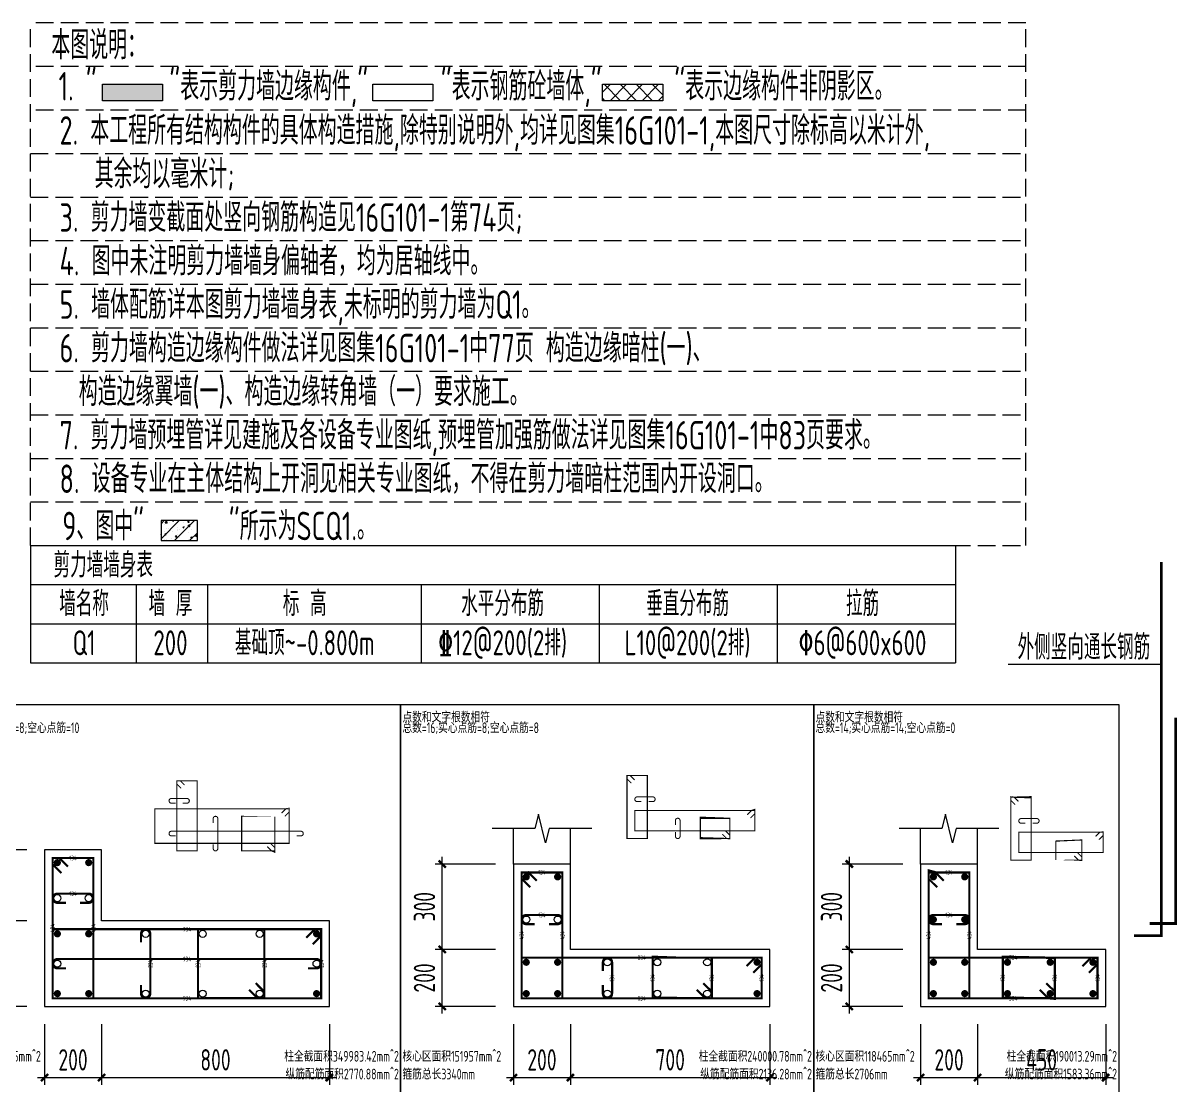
# Model space of a CAD drawing. Extents: x -1712635 to -854203, y -534641 to -21985.
# Drawn here: x -1324721 to -1308601, y -105658 to -90741 of the extents above; entities that cross this region are included whole.
import ezdxf
from ezdxf.enums import TextEntityAlignment as Align

# ---------------------------------------------------------------- set-up
doc = ezdxf.new("R2010")
doc.units = 0
doc.header["$LTSCALE"] = 1000
doc.linetypes.add('CONTINOUS', pattern=[0])
doc.linetypes.add('DASH', pattern=[0.35, 0.25, -0.1])
doc.layers.get('0').update_dxf_attribs({"linetype": 'CONTINUOUS'})
doc.layers.get('Defpoints').update_dxf_attribs({"linetype": 'CONTINUOUS'})
for name, color, linetype in [('COLU_DE_DIM', 3, 'CONTINUOUS'), ('COLU_DE_TH', 7, 'CONTINUOUS'), ('HATCH', 8, 'CONTINUOUS'), ('LINK', 6, 'CONTINUOUS'), ('LINK-INDEX', 6, 'CONTINUOUS'), ('REIN', 6, 'CONTINUOUS'), ('S-B板配筋号', 7, 'CONTINUOUS'), ('S-文字', 7, 'CONTINUOUS'), ('S-表格线', 54, 'CONTINUOUS'), ('S-降板填充', 75, 'CONTINUOUS'), ('TAB', 7, 'CONTINUOUS'), ('THIN', 7, 'CONTINUOUS'), ('标注', 142, 'CONTINUOUS')]:
    doc.layers.add(name, color=color, linetype=linetype)
doc.layers.add('箍筋长度', color=3, linetype='CONTINUOUS', plot=False)
doc.layers.add('配箍校核', color=34, linetype='CONTINUOUS', plot=False)
doc.layers.add('说明文字', color=7, linetype='CONTINUOUS', lineweight=18)
doc.styles.add('BW_Rein', font='Tssdeng.shx', dxfattribs={"width": 0.7, "bigfont": 'hztxt.shx'})
doc.styles.add('TSSD_DIMENSION', font='Tssdeng.shx', dxfattribs={"width": 0.7, "bigfont": 'tssdchn.shx'})
doc.styles.add('TSSD_REIN', font='tssdeng.shx', dxfattribs={"width": 0.7, "height": 300, "bigfont": 'tssdchn.shx'})
doc.dimstyles.new('TSSD_25_100', dxfattribs={"dimtxt": 300, "dimasz": 100, "dimexe": 100, "dimexo": 250, "dimgap": 100, "dimtad": 1, "dimdec": 0, "dimlfac": 0.25, "dimzin": 0, "dimdsep": 46, "dimtxsty": 'TSSD_DIMENSION', "dimblk": 'ARCHTICK', "dimcen": 0, "dimdle": 100, "dimclrt": 7, "dimadec": 0, "dimazin": 0, "dimtfac": 1, "dimtdec": 0, "dimtix": 1, "dimtmove": 2, "dimatfit": 3, "dimldrblk": 'ARCHTICK', "dimfxl": 0, "dimtolj": 1, "dimtzin": 0, "dimarcsym": 0})

# ---------------------------------------------------------------- blocks, each defined once
blk = doc.blocks.new('20210729.23145802')
at = {"layer": 'REIN', "linetype": 'ByBlock', "const_width": 40}
for points in [[(-27411.86269258463, -171482.0574846663), (-27411.86269258463, -171570.947727092), (-27411.86269258463, -176729.5362827577), (-27793.1301586976, -176729.5362827577)], [(-27210.70340273099, -173668.6994973593), (-27210.70340273099, -173757.5897397869), (-27210.70340273099, -176559.0104792495), (-27575.30660223158, -176559.0104792495)]]:
    blk.add_lwpolyline(points, dxfattribs=at)
at = {"layer": '标注', "linetype": 'CONTINOUS'}
blk.add_line((-27411.86269258463, -172919.607284213), (-29563.209309122, -172919.607284213), dxfattribs=at)
at = {"layer": '说明文字', "color": 0, "style": 'TSSD_DIMENSION', "width": 0.7}
blk.add_text('外侧竖向通长钢筋', height=350, dxfattribs=at).set_placement((-29429.08788315248, -172851.4496049235))
blk = doc.blocks.new('*U14')
at = {"layer": 'HATCH'}
for points in [[(5140096.809751545, 756132.0539384806), (5140096.809751545, 756362.7807228887), (5140941.609224473, 756132.0539384806)], [(5140096.809751545, 756362.7807228887), (5140941.609224473, 756132.0539384806), (5140941.609224473, 756362.7807228887)]]:
    blk.add_solid(points, dxfattribs=at)
blk = doc.blocks.new('_ArchTick')
at = {"color": 0, "const_width": 0.35}
blk.add_lwpolyline([(-0.5, -0.5), (0.5, 0.5)], dxfattribs=at)
blk = doc.blocks.new('*D244')
at = {"layer": 'COLU_DE_DIM', "color": 0, "lineweight": -2}
for p, q in [((-1324417.752122421, -104804.0966134836), (-1324417.752122421, -105654.0966134836)), ((-1323617.752124896, -104804.0966134836), (-1323617.752124896, -105654.0966134836)), ((-1324517.752122421, -105554.0966134836), (-1323517.752124896, -105554.0966134836))]:
    blk.add_line(p, q, dxfattribs=at)
at = {"layer": 'Defpoints', "color": 0}
for p in [(-1324417.752122421, -104554.0966134836), (-1323617.752124896, -104554.0966134836), (-1323617.752124896, -105554.0966134836)]:
    blk.add_point(p, dxfattribs=at)
at = {"layer": 'COLU_DE_DIM', "color": 0, "lineweight": -2, "xscale": 100, "yscale": 100, "zscale": 100, "rotation": 180}
blk.add_blockref('_ArchTick', (-1324417.752122421, -105554.0966134836), dxfattribs=at)
at = {"layer": 'COLU_DE_DIM', "color": 0, "lineweight": -2, "xscale": 100, "yscale": 100, "zscale": 100}
blk.add_blockref('_ArchTick', (-1323617.752124896, -105554.0966134836), dxfattribs=at)
at = {"layer": 'COLU_DE_DIM', "color": 7, "insert": (-1324017.752123659, -105304.0966134836), "char_height": 300, "attachment_point": 5, "style": 'TSSD_DIMENSION'}
blk.add_mtext('\\A1;200', dxfattribs=at)
blk = doc.blocks.new('*D245')
at = {"layer": 'COLU_DE_DIM', "color": 0, "lineweight": -2}
for p, q in [((-1323617.752124896, -104804.0966134836), (-1323617.752124896, -105654.0966134836)), ((-1320417.752123659, -104804.0966134836), (-1320417.752123659, -105654.0966134836)), ((-1323717.752124896, -105554.0966134836), (-1320317.752123659, -105554.0966134836))]:
    blk.add_line(p, q, dxfattribs=at)
at = {"layer": 'Defpoints', "color": 0}
for p in [(-1323617.752124896, -104554.0966134836), (-1320417.752123659, -104554.0966134836), (-1320417.752123659, -105554.0966134836)]:
    blk.add_point(p, dxfattribs=at)
at = {"layer": 'COLU_DE_DIM', "color": 0, "lineweight": -2, "xscale": 100, "yscale": 100, "zscale": 100, "rotation": 180}
blk.add_blockref('_ArchTick', (-1323617.752124896, -105554.0966134836), dxfattribs=at)
at = {"layer": 'COLU_DE_DIM', "color": 0, "lineweight": -2, "xscale": 100, "yscale": 100, "zscale": 100}
blk.add_blockref('_ArchTick', (-1320417.752123659, -105554.0966134836), dxfattribs=at)
at = {"layer": 'COLU_DE_DIM', "color": 7, "insert": (-1322017.752124278, -105304.0966134836), "char_height": 300, "attachment_point": 5, "style": 'TSSD_DIMENSION'}
blk.add_mtext('\\A1;800', dxfattribs=at)
blk = doc.blocks.new('*D246')
at = {"layer": 'COLU_DE_DIM', "color": 0, "lineweight": -2}
for p, q in [((-1325417.752126958, -104654.0966134836), (-1325417.752126958, -103254.0966134836)), ((-1324667.752126958, -103354.0966134836), (-1325517.752126958, -103354.0966134836)), ((-1324667.752126958, -104554.0966134836), (-1325517.752126958, -104554.0966134836))]:
    blk.add_line(p, q, dxfattribs=at)
at = {"layer": 'Defpoints', "color": 0}
for p in [(-1325417.752126958, -103354.0966134836), (-1324417.752126958, -103354.0966134836), (-1324417.752126958, -104554.0966134836)]:
    blk.add_point(p, dxfattribs=at)
at = {"layer": 'COLU_DE_DIM', "color": 0, "lineweight": -2, "xscale": 100, "yscale": 100, "zscale": 100}
for p, rotation in [((-1325417.752126958, -103354.0966134836), 90), ((-1325417.752126958, -104554.0966134836), 270)]:
    blk.add_blockref('_ArchTick', p, dxfattribs=dict(at, rotation=rotation))
at = {"layer": 'COLU_DE_DIM', "color": 7, "insert": (-1325667.752126958, -103954.0966134838), "char_height": 300, "attachment_point": 5, "rotation": 90, "style": 'TSSD_DIMENSION'}
blk.add_mtext('\\A1;300', dxfattribs=at)
blk = doc.blocks.new('*D247')
at = {"layer": 'COLU_DE_DIM', "color": 0, "lineweight": -2}
for p, q in [((-1324667.752126958, -102354.4281289821), (-1325517.752126958, -102354.4281289821)), ((-1325417.752126958, -103454.0966134836), (-1325417.752126958, -102254.4281289821)), ((-1324667.752126958, -103354.0966134836), (-1325517.752126958, -103354.0966134836))]:
    blk.add_line(p, q, dxfattribs=at)
at = {"layer": 'Defpoints', "color": 0}
for p in [(-1325417.752126958, -102354.4281289821), (-1324417.752126958, -102354.4281289821), (-1324417.752126958, -103354.0966134836)]:
    blk.add_point(p, dxfattribs=at)
at = {"layer": 'COLU_DE_DIM', "color": 0, "lineweight": -2, "xscale": 100, "yscale": 100, "zscale": 100}
for p, rotation in [((-1325417.752126958, -102354.4281289821), 90), ((-1325417.752126958, -103354.0966134836), 270)]:
    blk.add_blockref('_ArchTick', p, dxfattribs=dict(at, rotation=rotation))
at = {"layer": 'COLU_DE_DIM', "color": 7, "insert": (-1325667.752126958, -102854.2623712331), "char_height": 300, "attachment_point": 5, "rotation": 90, "style": 'TSSD_DIMENSION'}
blk.add_mtext('\\A1;250', dxfattribs=at)
blk = doc.blocks.new('*D248')
at = {"layer": 'COLU_DE_DIM', "color": 0, "lineweight": -2}
for p, q in [((-1317833.634494803, -104804.0966134836), (-1317833.634494803, -105654.0966134836)), ((-1317033.634494824, -104804.0966134836), (-1317033.634494824, -105654.0966134836)), ((-1317933.634494803, -105554.0966134836), (-1316933.634494824, -105554.0966134836))]:
    blk.add_line(p, q, dxfattribs=at)
at = {"layer": 'Defpoints', "color": 0}
for p in [(-1317833.634494803, -104554.0966134836), (-1317033.634494824, -104554.0966134836), (-1317033.634494824, -105554.0966134836)]:
    blk.add_point(p, dxfattribs=at)
at = {"layer": 'COLU_DE_DIM', "color": 0, "lineweight": -2, "xscale": 100, "yscale": 100, "zscale": 100, "rotation": 180}
blk.add_blockref('_ArchTick', (-1317833.634494803, -105554.0966134836), dxfattribs=at)
at = {"layer": 'COLU_DE_DIM', "color": 0, "lineweight": -2, "xscale": 100, "yscale": 100, "zscale": 100}
blk.add_blockref('_ArchTick', (-1317033.634494824, -105554.0966134836), dxfattribs=at)
at = {"layer": 'COLU_DE_DIM', "color": 7, "insert": (-1317433.634494814, -105304.0966134836), "char_height": 300, "attachment_point": 5, "style": 'TSSD_DIMENSION'}
blk.add_mtext('\\A1;200', dxfattribs=at)
blk = doc.blocks.new('*D249')
at = {"layer": 'COLU_DE_DIM', "color": 0, "lineweight": -2}
for p, q in [((-1317033.634494824, -104804.0966134836), (-1317033.634494824, -105654.0966134836)), ((-1314233.618950315, -104804.0966134836), (-1314233.618950315, -105654.0966134836)), ((-1317133.634494824, -105554.0966134836), (-1314133.618950315, -105554.0966134836))]:
    blk.add_line(p, q, dxfattribs=at)
at = {"layer": 'Defpoints', "color": 0}
for p in [(-1317033.634494824, -104554.0966134836), (-1314233.618950315, -104554.0966134836), (-1314233.618950315, -105554.0966134836)]:
    blk.add_point(p, dxfattribs=at)
at = {"layer": 'COLU_DE_DIM', "color": 0, "lineweight": -2, "xscale": 100, "yscale": 100, "zscale": 100, "rotation": 180}
blk.add_blockref('_ArchTick', (-1317033.634494824, -105554.0966134836), dxfattribs=at)
at = {"layer": 'COLU_DE_DIM', "color": 0, "lineweight": -2, "xscale": 100, "yscale": 100, "zscale": 100}
blk.add_blockref('_ArchTick', (-1314233.618950315, -105554.0966134836), dxfattribs=at)
at = {"layer": 'COLU_DE_DIM', "color": 7, "insert": (-1315633.62672257, -105304.0966134836), "char_height": 300, "attachment_point": 5, "style": 'TSSD_DIMENSION'}
blk.add_mtext('\\A1;700', dxfattribs=at)
blk = doc.blocks.new('*D250')
at = {"layer": 'COLU_DE_DIM', "color": 0, "lineweight": -2}
for p, q in [((-1318083.634494803, -103754.0966134836), (-1318933.634494803, -103754.0966134836)), ((-1318833.634494803, -104654.0966134836), (-1318833.634494803, -103654.0966134836)), ((-1318083.634494803, -104554.0966134836), (-1318933.634494803, -104554.0966134836))]:
    blk.add_line(p, q, dxfattribs=at)
at = {"layer": 'Defpoints', "color": 0}
for p in [(-1318833.634494803, -103754.0966134836), (-1317833.634494803, -103754.0966134836), (-1317833.634494803, -104554.0966134836)]:
    blk.add_point(p, dxfattribs=at)
at = {"layer": 'COLU_DE_DIM', "color": 0, "lineweight": -2, "xscale": 100, "yscale": 100, "zscale": 100}
for p, rotation in [((-1318833.634494803, -103754.0966134836), 90), ((-1318833.634494803, -104554.0966134836), 270)]:
    blk.add_blockref('_ArchTick', p, dxfattribs=dict(at, rotation=rotation))
at = {"layer": 'COLU_DE_DIM', "color": 7, "insert": (-1319083.634494803, -104154.0966134838), "char_height": 300, "attachment_point": 5, "rotation": 90, "style": 'TSSD_DIMENSION'}
blk.add_mtext('\\A1;200', dxfattribs=at)
blk = doc.blocks.new('*D251')
at = {"layer": 'COLU_DE_DIM', "color": 0, "lineweight": -2}
for p, q in [((-1318833.634494803, -103854.0966134836), (-1318833.634494803, -102454.0966137404)), ((-1318083.634494803, -102554.0966137404), (-1318933.634494803, -102554.0966137404)), ((-1318083.634494803, -103754.0966134836), (-1318933.634494803, -103754.0966134836))]:
    blk.add_line(p, q, dxfattribs=at)
at = {"layer": 'Defpoints', "color": 0}
for p in [(-1318833.634494803, -102554.0966137404), (-1317833.634494803, -102554.0966137404), (-1317833.634494803, -103754.0966134836)]:
    blk.add_point(p, dxfattribs=at)
at = {"layer": 'COLU_DE_DIM', "color": 0, "lineweight": -2, "xscale": 100, "yscale": 100, "zscale": 100}
for p, rotation in [((-1318833.634494803, -102554.0966137404), 90), ((-1318833.634494803, -103754.0966134836), 270)]:
    blk.add_blockref('_ArchTick', p, dxfattribs=dict(at, rotation=rotation))
at = {"layer": 'COLU_DE_DIM', "color": 7, "insert": (-1319083.634494803, -103154.0966136122), "char_height": 300, "attachment_point": 5, "rotation": 90, "style": 'TSSD_DIMENSION'}
blk.add_mtext('\\A1;300', dxfattribs=at)
blk = doc.blocks.new('*D252')
at = {"layer": 'COLU_DE_DIM', "color": 0, "lineweight": -2}
for p, q in [((-1312117.736579159, -104804.0966134837), (-1312117.736579159, -105654.0966134837)), ((-1311317.736579159, -104804.0966134837), (-1311317.736579159, -105654.0966134837)), ((-1312217.736579159, -105554.0966134837), (-1311217.736579159, -105554.0966134837))]:
    blk.add_line(p, q, dxfattribs=at)
at = {"layer": 'Defpoints', "color": 0}
for p in [(-1312117.736579159, -104554.0966134837), (-1311317.736579159, -104554.0966134837), (-1311317.736579159, -105554.0966134837)]:
    blk.add_point(p, dxfattribs=at)
at = {"layer": 'COLU_DE_DIM', "color": 0, "lineweight": -2, "xscale": 100, "yscale": 100, "zscale": 100, "rotation": 180}
blk.add_blockref('_ArchTick', (-1312117.736579159, -105554.0966134837), dxfattribs=at)
at = {"layer": 'COLU_DE_DIM', "color": 0, "lineweight": -2, "xscale": 100, "yscale": 100, "zscale": 100}
blk.add_blockref('_ArchTick', (-1311317.736579159, -105554.0966134837), dxfattribs=at)
at = {"layer": 'COLU_DE_DIM', "color": 7, "insert": (-1311717.736579159, -105304.0966134837), "char_height": 300, "attachment_point": 5, "style": 'TSSD_DIMENSION'}
blk.add_mtext('\\A1;200', dxfattribs=at)
blk = doc.blocks.new('*D253')
at = {"layer": 'COLU_DE_DIM', "color": 0, "lineweight": -2}
for p, q in [((-1311317.736579159, -104804.0966134837), (-1311317.736579159, -105654.0966134837)), ((-1309517.470760743, -104804.0966134837), (-1309517.470760743, -105654.0966134837)), ((-1311417.736579159, -105554.0966134837), (-1309417.470760743, -105554.0966134837))]:
    blk.add_line(p, q, dxfattribs=at)
at = {"layer": 'Defpoints', "color": 0}
for p in [(-1311317.736579159, -104554.0966134837), (-1309517.470760743, -104554.0966134837), (-1309517.470760743, -105554.0966134837)]:
    blk.add_point(p, dxfattribs=at)
at = {"layer": 'COLU_DE_DIM', "color": 0, "lineweight": -2, "xscale": 100, "yscale": 100, "zscale": 100, "rotation": 180}
blk.add_blockref('_ArchTick', (-1311317.736579159, -105554.0966134837), dxfattribs=at)
at = {"layer": 'COLU_DE_DIM', "color": 0, "lineweight": -2, "xscale": 100, "yscale": 100, "zscale": 100}
blk.add_blockref('_ArchTick', (-1309517.470760743, -105554.0966134837), dxfattribs=at)
at = {"layer": 'COLU_DE_DIM', "color": 7, "insert": (-1310417.603669951, -105304.0966134837), "char_height": 300, "attachment_point": 5, "style": 'TSSD_DIMENSION'}
blk.add_mtext('\\A1;450', dxfattribs=at)
blk = doc.blocks.new('*D254')
at = {"layer": 'COLU_DE_DIM', "color": 0, "lineweight": -2}
for p, q in [((-1312367.736579171, -103754.0966134836), (-1313217.736579171, -103754.0966134836)), ((-1313117.736579171, -104654.0966134836), (-1313117.736579171, -103654.0966134836)), ((-1312367.736579171, -104554.0966134836), (-1313217.736579171, -104554.0966134836))]:
    blk.add_line(p, q, dxfattribs=at)
at = {"layer": 'Defpoints', "color": 0}
for p in [(-1313117.736579171, -103754.0966134836), (-1312117.736579171, -103754.0966134836), (-1312117.736579171, -104554.0966134836)]:
    blk.add_point(p, dxfattribs=at)
at = {"layer": 'COLU_DE_DIM', "color": 0, "lineweight": -2, "xscale": 100, "yscale": 100, "zscale": 100}
for p, rotation in [((-1313117.736579171, -103754.0966134836), 90), ((-1313117.736579171, -104554.0966134836), 270)]:
    blk.add_blockref('_ArchTick', p, dxfattribs=dict(at, rotation=rotation))
at = {"layer": 'COLU_DE_DIM', "color": 7, "insert": (-1313367.736579171, -104154.0966134838), "char_height": 300, "attachment_point": 5, "rotation": 90, "style": 'TSSD_DIMENSION'}
blk.add_mtext('\\A1;200', dxfattribs=at)
blk = doc.blocks.new('*D255')
at = {"layer": 'COLU_DE_DIM', "color": 0, "lineweight": -2}
for p, q in [((-1313117.736579171, -103854.0966134836), (-1313117.736579171, -102454.0966136494)), ((-1312367.736579171, -102554.0966136494), (-1313217.736579171, -102554.0966136494)), ((-1312367.736579171, -103754.0966134836), (-1313217.736579171, -103754.0966134836))]:
    blk.add_line(p, q, dxfattribs=at)
at = {"layer": 'Defpoints', "color": 0}
for p in [(-1313117.736579171, -102554.0966136494), (-1312117.736579171, -102554.0966136494), (-1312117.736579171, -103754.0966134836)]:
    blk.add_point(p, dxfattribs=at)
at = {"layer": 'COLU_DE_DIM', "color": 0, "lineweight": -2, "xscale": 100, "yscale": 100, "zscale": 100}
for p, rotation in [((-1313117.736579171, -102554.0966136494), 90), ((-1313117.736579171, -103754.0966134836), 270)]:
    blk.add_blockref('_ArchTick', p, dxfattribs=dict(at, rotation=rotation))
at = {"layer": 'COLU_DE_DIM', "color": 7, "insert": (-1313367.736579171, -103154.0966135667), "char_height": 300, "attachment_point": 5, "rotation": 90, "style": 'TSSD_DIMENSION'}
blk.add_mtext('\\A1;300', dxfattribs=at)

msp = doc.modelspace()

# ---------------------------------------------------------------- hatches: boundary and pattern name
at = {"layer": 'HATCH'}
h = msp.add_hatch(dxfattribs=at)
h.set_pattern_fill('HOLE_MATETIEL', color=252, scale=50, style=0)
h.set_pattern_definition([(45, (-1620496.51488735, -57971.19238745378), (-112.2532015133644, 112.2532015133644), []), (135, (-1620496.51488735, -57971.19238745378), (-112.2532015133644, -112.2532015133644), [])])
h.paths.add_polyline_path([(-1316582.170709209, -91602.17215609344), (-1315737.371236281, -91602.17215609344), (-1315737.371236281, -91832.89894050153), (-1316582.170709209, -91832.89894050153)])
h = msp.add_hatch(dxfattribs=at)
h.set_pattern_fill('ARMORED', color=256, scale=30, style=0)
h.set_pattern_definition([(49.99999999999999, (19666.32052200427, 2852.164614462265), (215.178054780226, -18.82564049477853), [22.5, -247.5]), (355, (19666.32052200427, 2852.164614462265), (-41.6254000839, 225.6576401100035), [18, -198]), (100.4514, (19684.25202600425, 2850.595812462265), (173.5528145142065, 206.8318626182861), [19.122057, -210.3426336]), (46.18420000000002, (19666.32052200427, 2912.164614462265), (320.1723145876933, -49.65570429870542), [33.74999999999995, -371.2499999999996]), (96.6356, (19693.00154550432, 2908.026622362265), (280.398811664611, 292.2353612701325), [28.6830864, -315.5139]), (351.1842, (19666.32052200427, 2912.164614462265), (280.3985835400882, 292.2355802775974), [27, -297]), (21, (19696.32052200427, 2897.164614462265), (179.0721156355385, -120.7856671996016), [22.5, -247.5]), (326.0000000000001, (19696.32052200427, 2897.164614462265), (72.99459957647451, 217.5450135140559), [18, -198]), (71.4514, (19711.24319190427, 2887.099132662265), (252.066788574447, 96.75914901298572), [19.122057, -210.3426336]), (37.50000000000001, (19666.32052200427, 2852.164614462265), (3.647956595187201, 99.86815614939344), [0, -195.6, 0, -201, 0, -198.75]), (7.499999999999999, (19666.32052200427, 2852.164614462265), (78.92086123264458, 118.3235135647081), [0, -114.6, 0, -191.1, 0, -75.75]), (327.5, (19599.42052200425, 2852.164614462265), (160.1467308517227, -6.766461520313927), [0, -75, 0, -234, 0, -310.5]), (317.5, (19569.42052200425, 2852.164614462265), (174.9558508027159, 30.03149469969532), [0, -97.5, 0, -155.4, 0, -220.5]), (45, (19666.32052200427, 2852.164614462265), (-106.0660171779821, 106.0660171779821), [])])
h.paths.add_polyline_path([(-1322781.842839889, -98010.23196920022), (-1322270.738839914, -98010.23196920022), (-1322270.738839914, -97731.4479692142), (-1322781.842839889, -97731.4479692142)])

# ---------------------------------------------------------------- linework, layer by layer
at = {"layer": 'COLU_DE_TH', "color": 7}
for points in [[(-1324417.752122421, -104554.0966134836), (-1320417.752123659, -104554.0966134836), (-1320417.752123659, -103354.0966134836), (-1323617.752124896, -103354.0966134836), (-1323617.752127783, -102354.4281289821), (-1324417.752126958, -102354.4281306315), (-1324417.752122421, -104554.0966134836)], [(-1317033.634494824, -102554.0966137404), (-1317833.634494803, -102554.0966137028), (-1317833.634494786, -104554.0966134836), (-1314233.618950315, -104554.0966134836), (-1314233.618950315, -103754.0966134836), (-1317033.634494786, -103754.0966134836), (-1317033.634494824, -102554.0966137404)], [(-1311317.736579159, -102554.0966136494), (-1312117.736579159, -102554.0966136689), (-1312117.736579169, -104554.0966134836), (-1309517.470760743, -104554.0966134836), (-1309517.470760743, -103754.0966134836), (-1311317.736579169, -103754.0966134836), (-1311317.736579159, -102554.0966136494)]]:
    msp.add_lwpolyline(points, close=True, dxfattribs=at)
at = {"layer": 'LINK', "color": 6, "const_width": 30}
for points in [[(-1324182.752126194, -102681.3520115887), (-1324302.752126529, -102561.3520119238), (-1324302.752126719, -102469.4281303407), (-1323732.752127455, -102469.4281291655), (-1323732.752121769, -104439.0966134698), (-1324302.752122658, -104439.0966134698), (-1324302.752126719, -102469.4281303407), (-1324210.828245278, -102469.4281301599), (-1324090.828244944, -102589.4281298248)], [(-1317598.634494992, -102881.0204952791), (-1317718.634494801, -102761.0204950888), (-1317718.634494804, -102669.0966137129), (-1317148.634494829, -102669.0966137396), (-1317148.634494775, -104439.0966134786), (-1317718.634494791, -104439.0966134785), (-1317718.634494804, -102669.0966137129), (-1317626.710613132, -102669.0966137113), (-1317506.710613322, -102789.0966139016)], [(-1311882.736579095, -102881.0204952027), (-1312002.736579155, -102761.0204952634), (-1312002.736579153, -102669.0966136891), (-1311432.736579153, -102669.0966136753), (-1311432.73657917, -104439.0966134811), (-1312002.736579163, -104439.0966134811), (-1312002.736579153, -102669.0966136891), (-1311910.812697667, -102669.0966136823), (-1311790.812697606, -102789.0966136216)], [(-1320744.676005287, -103589.0966134415), (-1320624.676005243, -103469.0966134853), (-1320532.752123635, -103469.0966134859), (-1320532.75212364, -104439.0966134847), (-1324302.752122668, -104439.0966134847), (-1324302.752124672, -103469.0966134859), (-1320532.752123635, -103469.0966134859), (-1320532.752123633, -103561.0204951623), (-1320652.752123677, -103681.0204951185)], [(-1321452.752123215, -104227.1727318511), (-1321332.752123233, -104347.1727318691), (-1321332.752123226, -104439.0966135736), (-1322262.75212271, -104439.096612235), (-1322262.752124107, -103469.0966122505), (-1321332.752123221, -103469.096613591), (-1321332.752123226, -104439.0966135736), (-1321424.676004831, -104439.0966134396), (-1321544.676004814, -104319.0966134217)], [(-1314560.542831796, -103989.0966135526), (-1314440.542831868, -103869.0966134796), (-1314348.61895031, -103869.0966134786), (-1314348.618950316, -104439.0966134818), (-1317718.63449479, -104439.0966134818), (-1317718.634494797, -103869.0966134787), (-1314348.61895031, -103869.0966134786), (-1314348.618950285, -103961.0204949513), (-1314468.618950212, -104081.0204950242)], [(-1315168.622836442, -104227.1727319617), (-1315048.622836424, -104347.1727319428), (-1315048.622836417, -104439.0966134789), (-1315878.626722516, -104439.0966134718), (-1315878.626722521, -103869.0966134736), (-1315048.62283641, -103869.0966134792), (-1315048.622836417, -104439.0966134789), (-1315140.546717925, -104439.0966134734), (-1315260.546717944, -104319.0966134924)], [(-1309844.394642344, -103989.0966135246), (-1309724.394642391, -103869.0966134778), (-1309632.470760721, -103869.0966134795), (-1309632.470760705, -104439.0966134768), (-1312002.73657915, -104439.0966134768), (-1312002.736579152, -103869.0966134795), (-1309632.470760721, -103869.0966134795), (-1309632.470760721, -103961.020495076), (-1309752.470760674, -104081.0204951229)], [(-1310352.559366853, -104227.1727319837), (-1310232.559366853, -104347.1727319838), (-1310232.559366865, -104439.0966135007), (-1310962.647973032, -104439.0966134888), (-1310962.647973027, -103869.0966134971), (-1310232.55936688, -103869.0966135066), (-1310232.559366865, -104439.0966135007), (-1310324.483248378, -104439.096613508), (-1310444.483248377, -104319.0966135078)]]:
    msp.add_lwpolyline(points, dxfattribs=at)
for points in [[(-1323917.752124385, -103099.2623714093), (-1323797.752124385, -103099.2623714093, 1), (-1323797.752124385, -102969.2623714093), (-1324237.75212453, -102969.2623714093, 1), (-1324237.75212453, -103099.2623714093), (-1324117.75212453, -103099.2623714093)], [(-1317333.634494783, -103399.0966136134), (-1317213.634494783, -103399.0966136134, 1), (-1317213.634494783, -103269.0966136134), (-1317653.634494795, -103269.0966136134, 1), (-1317653.634494795, -103399.0966136134), (-1317533.634494795, -103399.0966136134)], [(-1311617.736579163, -103399.0966135826), (-1311497.736579163, -103399.0966135826, 1), (-1311497.736579163, -103269.0966135826), (-1311937.73657917, -103269.0966135826, 1), (-1311937.73657917, -103399.0966135826), (-1311817.73657917, -103399.0966135826)], [(-1323062.752122381, -104254.0966111771), (-1323062.752122381, -104374.0966111771, 1), (-1322932.752122381, -104374.0966111771), (-1322932.752124805, -103534.0966111775, 1), (-1323062.752124805, -103534.0966111775), (-1323062.752124805, -103654.0966111775)], [(-1320717.752123644, -104019.0966134863), (-1320597.752123644, -104019.0966134863, 1), (-1320597.752123644, -103889.0966134863), (-1324237.752122797, -103889.0966134863, 1), (-1324237.752122797, -104019.0966134863), (-1324117.752122797, -104019.0966134863)], [(-1316578.630608656, -104254.0966134603), (-1316578.630608656, -104374.0966134603, 1), (-1316448.630608656, -104374.0966134603), (-1316448.63060867, -103934.096613462, 1), (-1316578.63060867, -103934.096613462), (-1316578.63060867, -104054.096613462)]]:
    msp.add_lwpolyline(points, format="xyb", dxfattribs=at)
at = {"layer": 'LINK-INDEX', "color": 6, "const_width": 15.00000095367432}
for points in [[(-1322499.755809027, -101489.8103930575), (-1322559.755809141, -101429.8103931716), (-1322559.755809236, -101383.8484523717), (-1322274.755809602, -101383.8484517841), (-1322274.755806759, -102368.6826939832), (-1322559.755807206, -102368.6826939832), (-1322559.755809236, -101383.8484523717), (-1322513.793868423, -101383.8484522787), (-1322453.793868309, -101443.8484521646)], [(-1316179.483676194, -101417.119738301), (-1316239.483676251, -101357.1197383581), (-1316239.483676258, -101311.1577974599), (-1315954.483676264, -101311.1577974732), (-1315954.483676237, -102196.1577972647), (-1316239.483676251, -102196.1577972647), (-1316239.483676258, -101311.1577974599), (-1316193.521735444, -101311.1577974637), (-1316133.521735387, -101371.1577974066)], [(-1310788.443537449, -101721.6042574259), (-1310848.443537362, -101661.6042573394), (-1310848.443537374, -101615.6423165267), (-1310563.443537395, -101615.6423165197), (-1310563.443537403, -102500.6423163298), (-1310848.443537379, -102500.6423163298), (-1310848.443537374, -101615.6423165267), (-1310802.481596425, -101615.6423165342), (-1310742.481596511, -101675.6423166207)], [(-1321090.717748212, -101838.6826942653), (-1321030.717748292, -101778.6826941855), (-1320984.755807415, -101778.6826941815), (-1320984.755807417, -102263.682694175), (-1322869.755806938, -102263.682694175), (-1322869.755807941, -101778.6826941815), (-1320984.755807415, -101778.6826941815), (-1320984.75580741, -101824.6446349454), (-1321044.75580733, -101884.6446350252)], [(-1321244.755807465, -102262.7207531976), (-1321184.755807322, -102322.7207530552), (-1321184.75580731, -102368.6826942414), (-1321649.755807058, -102368.6826935721), (-1321649.755807757, -101883.6826935583), (-1321184.755807307, -101883.6826942286), (-1321184.75580731, -102368.6826942414), (-1321230.717748222, -102368.6826941731), (-1321290.717748364, -102308.6826943156)], [(-1314550.437844585, -101861.1577973916), (-1314490.437844672, -101801.1577973048), (-1314444.475903993, -101801.157797312), (-1314444.475903996, -102086.1577973142), (-1316129.483676246, -102086.1577973142), (-1316129.48367625, -101801.157797312), (-1314444.475903993, -101801.157797312), (-1314444.475904037, -101847.1197378067), (-1314504.47590395, -101907.1197378935)], [(-1314854.47784721, -102090.1958566894), (-1314794.477847063, -102150.1958565423), (-1314794.477847086, -102196.1577972661), (-1315209.479790144, -102196.1577972626), (-1315209.479790146, -101911.1577973453), (-1314794.477847082, -101911.1577973481), (-1314794.477847086, -102196.1577972661), (-1314840.439787572, -102196.1577972767), (-1314900.439787718, -102136.1577974238)], [(-1309659.272568809, -102165.6423161779), (-1309599.272568645, -102105.6423163416), (-1309553.310628179, -102105.6423163519), (-1309553.310628171, -102390.6423163628), (-1310738.443537417, -102390.6423163628), (-1310738.443537418, -102105.6423163518), (-1309553.310628179, -102105.6423163519), (-1309553.310628186, -102151.6042570511), (-1309613.31062835, -102211.6042568875)], [(-1309913.354931517, -102394.6803758446), (-1309853.354931259, -102454.6803755867), (-1309853.35493123, -102500.6423163674), (-1310218.399234293, -102500.6423163614), (-1310218.39923429, -102215.642316363), (-1309853.354931238, -102215.6423163678), (-1309853.35493123, -102500.6423163674), (-1309899.316871647, -102500.64231637), (-1309959.316871905, -102440.6423166279)]]:
    msp.add_lwpolyline(points, dxfattribs=at)
for points in [[(-1322477.255807898, -101698.7655731424), (-1322417.255807898, -101698.7655731424, 1), (-1322417.255807898, -101633.7655731424), (-1322637.255807971, -101633.7655731424, 1), (-1322637.255807971, -101698.7655731424), (-1322577.255807971, -101698.7655731424)], [(-1315936.983676258, -101676.1577973791), (-1315876.983676258, -101676.1577973791, 1), (-1315876.983676258, -101611.1577973791), (-1316096.983676264, -101611.1577973791, 1), (-1316096.983676264, -101676.1577973791), (-1316036.983676264, -101676.1577973791)], [(-1322049.755806896, -102276.1826930263), (-1322049.755806896, -102336.1826930263, 1), (-1321984.755806896, -102336.1826930263), (-1321984.755808108, -101916.1826930265, 1), (-1322049.755808108, -101916.1826930265), (-1322049.755808108, -101976.1826930265)], [(-1315559.481733195, -102103.6577973026), (-1315559.481733195, -102163.6577973026, 1), (-1315494.481733195, -102163.6577973026), (-1315494.481733202, -101943.6577973034, 1), (-1315559.481733202, -101943.6577973034), (-1315559.481733202, -102003.6577973034)], [(-1310545.943537384, -101980.6423164129), (-1310485.943537384, -101980.6423164129, 1), (-1310485.943537384, -101915.6423164129), (-1310705.943537388, -101915.6423164129, 1), (-1310705.943537388, -101980.6423164129), (-1310645.943537388, -101980.6423164129)], [(-1320877.255807527, -102158.6826941809), (-1320817.255807527, -102158.6826941809, 1), (-1320817.255807527, -102093.6826941809), (-1322637.255807104, -102093.6826941809, 1), (-1322637.255807104, -102158.6826941809), (-1322577.255807104, -102158.6826941809)]]:
    msp.add_lwpolyline(points, format="xyb", dxfattribs=at)
at = {"layer": 'REIN', "color": 6, "const_width": 50}
for points in [[(-1324262.752126584, -102534.4281302391, 1), (-1324212.752126584, -102534.4281302391, 1), (-1324262.752126584, -102534.4281302391)], [(-1323822.752127269, -102534.4281293319, 1), (-1323772.752127269, -102534.4281293319, 1), (-1323822.752127269, -102534.4281293319)], [(-1317678.634494803, -102734.0966137228, 1), (-1317628.634494803, -102734.0966137228, 1), (-1317678.634494803, -102734.0966137228)], [(-1317238.634494821, -102734.0966137434, 1), (-1317188.634494821, -102734.0966137434, 1), (-1317238.634494821, -102734.0966137434)], [(-1311962.736579159, -102734.0966136892, 1), (-1311912.736579159, -102734.0966136892, 1), (-1311962.736579159, -102734.0966136892)], [(-1311522.736579154, -102734.0966136786, 1), (-1311472.736579154, -102734.0966136786, 1), (-1311522.736579154, -102734.0966136786)], [(-1311962.73657917, -103334.0966135826, 1), (-1311912.73657917, -103334.0966135826, 1), (-1311962.73657917, -103334.0966135826)], [(-1311522.736579163, -103334.0966135826, 1), (-1311472.736579163, -103334.0966135826, 1), (-1311522.736579163, -103334.0966135826)], [(-1324262.75212453, -103534.0966134867, 1), (-1324212.75212453, -103534.0966134867, 1), (-1324262.75212453, -103534.0966134867)], [(-1323822.752124385, -103534.0966134867, 1), (-1323772.752124385, -103534.0966134867, 1), (-1323822.752124385, -103534.0966134867)], [(-1320622.752123639, -103534.0966134882, 1), (-1320572.752123639, -103534.0966134882, 1), (-1320622.752123639, -103534.0966134882)], [(-1317678.634494795, -103934.0966134833, 1), (-1317628.634494795, -103934.0966134833, 1), (-1317678.634494795, -103934.0966134833)], [(-1317238.634494783, -103934.0966134833, 1), (-1317188.634494783, -103934.0966134833, 1), (-1317238.634494783, -103934.0966134833)], [(-1314438.618950312, -103934.0966134801, 1), (-1314388.618950312, -103934.0966134801, 1), (-1314438.618950312, -103934.0966134801)], [(-1311962.73657917, -103934.0966134866, 1), (-1311912.73657917, -103934.0966134866, 1), (-1311962.73657917, -103934.0966134866)], [(-1311522.736579164, -103934.0966134867, 1), (-1311472.736579164, -103934.0966134867, 1), (-1311522.736579164, -103934.0966134867)], [(-1310922.647973016, -103934.0966134922, 1), (-1310872.647973016, -103934.0966134922, 1), (-1310922.647973016, -103934.0966134922)], [(-1310322.559366884, -103934.0966135001, 1), (-1310272.559366884, -103934.0966135001, 1), (-1310322.559366884, -103934.0966135001)], [(-1309722.470760737, -103934.0966134835, 1), (-1309672.470760737, -103934.0966134835, 1), (-1309722.470760737, -103934.0966134835)], [(-1324262.752122797, -104374.0966134844, 1), (-1324212.752122797, -104374.0966134844, 1), (-1324262.752122797, -104374.0966134844)], [(-1323822.75212196, -104374.0966134863, 1), (-1323772.75212196, -104374.0966134863, 1), (-1323822.75212196, -104374.0966134863)], [(-1320622.752123644, -104374.0966134844, 1), (-1320572.752123644, -104374.0966134844, 1), (-1320622.752123644, -104374.0966134844)], [(-1317678.634494792, -104374.0966134807, 1), (-1317628.634494792, -104374.0966134807, 1), (-1317678.634494792, -104374.0966134807)], [(-1317238.634494769, -104374.0966134816, 1), (-1317188.634494769, -104374.0966134816, 1), (-1317238.634494769, -104374.0966134816)], [(-1314438.618950318, -104374.0966134807, 1), (-1314388.618950318, -104374.0966134807, 1), (-1314438.618950318, -104374.0966134807)], [(-1311962.736579167, -104374.0966134684, 1), (-1311912.736579167, -104374.0966134684, 1), (-1311962.736579167, -104374.0966134684)], [(-1311522.736579168, -104374.0966134836, 1), (-1311472.736579168, -104374.0966134836, 1), (-1311522.736579168, -104374.0966134836)], [(-1310922.64797302, -104374.0966134891, 1), (-1310872.64797302, -104374.0966134891, 1), (-1310922.64797302, -104374.0966134891)], [(-1310322.559366872, -104374.0966134989, 1), (-1310272.559366872, -104374.0966134989, 1), (-1310322.559366872, -104374.0966134989)], [(-1309722.470760725, -104374.0966134823, 1), (-1309672.470760725, -104374.0966134823, 1), (-1309722.470760725, -104374.0966134823)]]:
    msp.add_lwpolyline(points, format="xyb", close=True, dxfattribs=at)
at = {"layer": 'REIN', "color": 6}
for centre in [(-1324237.75212453, -103034.2623714093), (-1323797.752124385, -103034.2623714093), (-1317653.634494795, -103334.0966136134), (-1317213.634494783, -103334.0966136134), (-1322997.752124805, -103534.0966111775), (-1322197.752124012, -103534.0966123307), (-1321397.752123218, -103534.0966134838), (-1324237.752122797, -103954.0966134863), (-1320597.752123644, -103954.0966134863), (-1316513.63060867, -103934.096613462), (-1315813.626722511, -103934.0966134789), (-1315113.62283642, -103934.0966134789), (-1322997.752122381, -104374.0966111771), (-1322197.752122802, -104374.0966123286), (-1321397.752123223, -104374.09661348), (-1316513.630608656, -104374.0966134603), (-1315813.626722524, -104374.0966134772), (-1315113.622836407, -104374.0966134772)]:
    msp.add_circle(centre, 50, dxfattribs=at)
at = {"layer": 'S-文字'}
for points in [[(-1323605.396528369, -91602.17215609344), (-1322760.597055441, -91602.17215609344), (-1322760.597055441, -91832.89894050153), (-1323605.396528369, -91832.89894050153)], [(-1319808.928108128, -91602.17215609344), (-1318964.1286352, -91602.17215609344), (-1318964.1286352, -91832.89894050153), (-1319808.928108128, -91832.89894050153)], [(-1316582.170709209, -91602.17215609344), (-1315737.371236281, -91602.17215609344), (-1315737.371236281, -91832.89894050153), (-1316582.170709209, -91832.89894050153)]]:
    msp.add_lwpolyline(points, close=True, dxfattribs=at)
at = {"layer": 'S-表格线', "linetype": 'DASH'}
for p, q in [((-1324614.869845891, -98079.53138254191), (-1324614.86984589, -90741.24129363781)), ((-1310639.755475206, -90741.24129363874), (-1324614.86984589, -90741.24129363781)), ((-1310639.755475206, -98079.53138254237), (-1310639.755475206, -90741.24129363781)), ((-1310639.755475206, -91352.76546771338), (-1324614.86984589, -91352.76546771338)), ((-1310639.755475206, -91964.28964178849), (-1324614.86984589, -91964.28964178849)), ((-1324614.86984589, -92575.81381586313), (-1310639.755475206, -92575.81381586406)), ((-1324614.86984589, -93187.33798993871), (-1310639.755475206, -93187.33798993917)), ((-1324614.86984589, -93798.86216401382), (-1310639.755475206, -93798.86216401475)), ((-1324614.86984589, -94410.38633808939), (-1310639.755475206, -94410.38633808985)), ((-1324614.86984589, -95021.9105121645), (-1310639.755475206, -95021.91051216543)), ((-1324614.86984589, -95633.43468624007), (-1310639.755475206, -95633.43468624054)), ((-1324614.86984589, -96244.95886031564), (-1310639.755475206, -96244.95886031611)), ((-1324614.86984589, -96856.48303439075), (-1310639.755475206, -96856.48303439122)), ((-1324614.86984589, -97468.00720846633), (-1310639.755475206, -97468.00720846679)), ((-1324614.86984589, -98079.5313825419), (-1310639.755475206, -98079.53138254237))]:
    msp.add_line(p, q, dxfattribs=at)
at = {"layer": 'S-表格线'}
for p, q in [((-1324614.86984589, -98079.5313825419), (-1324614.86984589, -99729.5313825419)), ((-1324614.86984589, -98079.5313825419), (-1311629.119867734, -98079.5313825419)), ((-1311629.119867734, -98079.5313825419), (-1311629.119867734, -99729.5313825419)), ((-1324614.86984589, -98629.5313825419), (-1311629.119867734, -98629.5313825419)), ((-1323129.119867734, -98629.5313825419), (-1323129.119867734, -99729.5313825419)), ((-1322129.119867734, -98629.5313825419), (-1322129.119867734, -99729.5313825419)), ((-1319129.119867734, -98629.5313825419), (-1319129.119867734, -99729.5313825419)), ((-1316629.119867734, -98629.5313825419), (-1316629.119867734, -99729.5313825419)), ((-1314129.119867734, -98629.5313825419), (-1314129.119867734, -99729.5313825419)), ((-1324614.86984589, -99179.5313825419), (-1311629.119867734, -99179.5313825419)), ((-1324614.86984589, -99729.5313825419), (-1311629.119867734, -99729.5313825419))]:
    msp.add_line(p, q, dxfattribs=at)
at = {"layer": 'S-降板填充'}
msp.add_lwpolyline([(-1322781.842839889, -98010.23196920022), (-1322270.738839914, -98010.23196920022), (-1322270.738839914, -97731.4479692142), (-1322781.842839889, -97731.4479692142)], close=True, dxfattribs=at)
at = {"layer": 'TAB', "color": 7}
for points in [[(-1325917.752126958, -100315.4027921456), (-1319417.752123659, -100315.4027921456), (-1319417.752123659, -109854.0966134836), (-1325917.752126958, -109854.0966134836), (-1325917.752126958, -100315.4027921456), (-1325917.752126958, -105854.0966134836), (-1319417.752123659, -105854.0966134836), (-1319417.752123659, -106854.0966134836), (-1325917.752126958, -106854.0966134836), (-1325917.752126958, -107854.0966134836), (-1319417.752123659, -107854.0966134836), (-1319417.752123659, -108854.0966134836), (-1325917.752126958, -108854.0966134836)], [(-1319417.752123659, -100315.4027921456), (-1313617.736579171, -100315.4027921456), (-1313617.736579171, -109854.0966134836), (-1319417.752123659, -109854.0966134836), (-1319417.752123659, -100315.4027921456), (-1319417.752123659, -105854.0966134836), (-1313617.736579171, -105854.0966134836), (-1313617.736579171, -106854.0966134836), (-1319417.752123659, -106854.0966134836), (-1319417.752123659, -107854.0966134836), (-1313617.736579171, -107854.0966134836), (-1313617.736579171, -108854.0966134836), (-1319417.752123659, -108854.0966134836)], [(-1313617.736579171, -100315.4027921456), (-1309334.066582394, -100315.4027921456), (-1309334.066582394, -109854.0966134836), (-1313617.736579171, -109854.0966134836), (-1313617.736579171, -100315.4027921456), (-1313617.736579171, -105854.0966134836), (-1309334.066582394, -105854.0966134836), (-1309334.066582394, -106854.0966134836), (-1313617.736579171, -106854.0966134836), (-1313617.736579171, -107854.0966134836), (-1309334.066582394, -107854.0966134836), (-1309334.066582394, -108854.0966134836), (-1313617.736579171, -108854.0966134836)]]:
    msp.add_lwpolyline(points, dxfattribs=at)
at = {"layer": 'THIN', "color": 7}
for p, q in [((-1317833.634494803, -102554.0966137028), (-1317833.63449478, -102054.0966137028)), ((-1317033.634494824, -102554.0966137404), (-1317033.634494801, -102054.0966137404)), ((-1312117.736579159, -102554.0966136689), (-1312117.736579171, -102054.0966136689)), ((-1311317.736579159, -102554.0966136494), (-1311317.736579171, -102054.0966136494))]:
    msp.add_line(p, q, dxfattribs=at)
for points in [[(-1316733.634494801, -102054.0966137546), (-1317333.63449479, -102054.0966137264), (-1317383.6344948, -102254.096613724), (-1317483.634494781, -101854.0966137193), (-1317533.63449479, -102054.0966137169), (-1318133.63449478, -102054.0966136887)], [(-1311017.736579171, -102054.0966136421), (-1311617.736579171, -102054.0966136567), (-1311667.736579166, -102254.0966136579), (-1311767.736579176, -101854.0966136604), (-1311817.736579171, -102054.0966136616), (-1312417.736579171, -102054.0966136761)]]:
    msp.add_lwpolyline(points, dxfattribs=at)

# ---------------------------------------------------------------- block references
at = {"layer": 'HATCH'}
msp.add_blockref('*U14', (-6463702.206279914, -847964.952878982), dxfattribs=at)
at = {"layer": 'S-B板配筋号'}
msp.add_blockref('20210729.23145802', (-1281326.087487828, 73168.85633347789), dxfattribs=at)

# ---------------------------------------------------------------- texts
at = {"layer": 'S-文字', "style": 'TSSD_REIN', "width": 0.7}
for s, height, p in [('本图说明：', 400, (-1324321.981867229, -91251.4118492387)), ('1. "      "表示剪力墙边缘构件,"      "表示钢筋砼墙体,"      "表示边缘构件非阴影区。', 400, (-1324220.251905181, -91830.37185914934)), ('2. 本工程所有结构构件的具体构造措施,除特别说明外,均详见图集16G101-1,本图尺寸除标高以米计外,', 400, (-1324206.733446402, -92450.6734813771)), ('其余均以毫米计;', 400, (-1323714.131336284, -93062.19765545268)), ('3. 剪力墙变截面处竖向钢筋构造见16G101-1第74页;', 400, (-1324206.733446402, -93673.72182952779)), ('4. 图中未注明剪力墙墙身偏轴者，均为居轴线中。', 400, (-1324206.733446402, -94285.24600360336)), ('6. 剪力墙构造边缘构件做法详见图集16G101-1中77页 构造边缘暗柱(一)、', 400, (-1324206.733446402, -95508.29435175404)), ('构造边缘翼墙(一)、构造边缘转角墙（一）要求施工。', 400, (-1323937.492017702, -96119.81852582961)), ('7. 剪力墙预埋管详见建施及各设备专业图纸,预埋管加强筋做法详见图集16G101-1中83页要求。', 400, (-1324206.733446402, -96731.34269990472)), ('8. 设备专业在主体结构上开洞见相关专业图纸，不得在剪力墙暗柱范围内开设洞口。', 400, (-1324206.733446402, -97342.8668739803)), ('9、图中"       "所示为SCQ1.。', 400, (-1324167.885993441, -98006.01289405502)), ('剪力墙墙身表', 350, (-1324291.114044521, -98529.5313825419))]:
    msp.add_text(s, height=height, dxfattribs=at).set_placement(p)
at = {"layer": 'S-文字', "color": 3, "style": 'TSSD_REIN', "width": 0.7}
msp.add_text('5. 墙体配筋详本图剪力墙墙身表,未标明的剪力墙为Q1。', height=400, dxfattribs=at).set_placement((-1324206.733446402, -94896.77017767847))
at = {"layer": 'S-文字', "style": 'TSSD_REIN', "width": 0.7}
for s, p in [('墙名称', (-1323862.549620693, -99071.66812970469)), ('墙 厚', (-1322649.863739194, -99071.66812970469)), ('标 高', (-1320764.479595811, -99071.66812970469)), ('水平分布筋', (-1317986.011519996, -99071.66812970469)), ('垂直分布筋', (-1315388.957000133, -99071.66812970469)), ('拉筋', (-1312932.768074737, -99071.66812970469)), ('Q1', (-1323862.549620693, -99621.66812970469)), ('200', (-1322649.863739194, -99621.66812970469)), ('基础顶~-0.800m', (-1320764.479595811, -99621.66812970469)), ('L10@200(2排)', (-1315388.957000133, -99621.66812970469))]:
    msp.add_text(s, height=350, dxfattribs=at).set_placement(p, align=Align.CENTER)
at = {"layer": 'S-文字', "color": 1, "style": 'TSSD_REIN', "width": 0.7}
for s, p in [('%%13212@200(2排)', (-1317986.011519996, -99621.66812970469)), ('%%1306@600x600', (-1312932.768074737, -99621.66812970469))]:
    msp.add_text(s, height=350, dxfattribs=at).set_placement(p, align=Align.CENTER)
at = {"layer": '箍筋长度', "style": 'BW_Rein', "width": 0.7}
for s, rotation, p in [('134', 1.181317570112577e-07, (-1324017.752127086, -102469.4281297531)), ('134', 359.999999997309, (-1317433.634494811, -102669.0966137262)), ('134', 1.390293330092407e-09, (-1311717.73657916, -102669.0966136822)), ('134', 359.9999999999917, (-1311717.736579164, -103269.0966135826)), ('484', 90.00000011812719, (-1324302.752124689, -103454.262371939)), ('484', 90.00000016539505, (-1323732.752124612, -103454.2623713514)), ('934', 359.9999999999996, (-1322417.752124159, -103469.0966134859)), ('434', 90.00000000045355, (-1317718.634494797, -103554.0966135959)), ('434', 90.00000000174755, (-1317148.634494802, -103554.0966136093)), ('434', 90.00000000009338, (-1312002.736579152, -103554.0966135748)), ('434', 89.9999999994664, (-1311432.736579161, -103554.0966135679)), ('234', 90.00000016539641, (-1322932.752123593, -103954.0966134836)), ('934', 359.9999999999996, (-1322417.752123726, -103889.0966134863)), ('234', 90.00000008250923, (-1322262.752123409, -103954.0966134836)), ('234', 89.99999999966649, (-1321332.752123224, -103954.0966134836)), ('234', 89.99999999968874, (-1320532.752123638, -103954.0966134836)), ('584', 359.9999999999994, (-1310817.603669954, -103869.0966134795)), ('134', 90.00000000176757, (-1316448.630608663, -104154.0966134836)), ('134', 90.00000000050026, (-1315878.626722519, -104154.0966134836)), ('134', 89.99999999929963, (-1315048.622836414, -104154.0966134836)), ('134', 89.99999999933299, (-1314348.618950313, -104154.0966134836)), ('134', 89.99999999949975, (-1310962.647973029, -104154.0966134836)), ('134', 90.0000000015341, (-1310232.559366873, -104154.0966134836)), ('134', 90.00000000160081, (-1309632.470760713, -104154.0966134836)), ('934', 359.9999999999996, (-1322417.752123159, -104439.0966134847)), ('834', 359.9999999999996, (-1316033.626722551, -104439.0966134818))]:
    msp.add_text(s, height=65, rotation=rotation, dxfattribs=at).set_placement(p, align=Align.MIDDLE_CENTER)
for s, p in [('134', (-1324017.752125849, -102969.2623714093)), ('134', (-1317433.634494799, -103269.0966136134)), ('834', (-1316033.626722554, -103869.0966134786)), ('584', (-1310817.603669955, -104439.0966134768))]:
    msp.add_text(s, height=65, dxfattribs=at).set_placement(p, align=Align.MIDDLE_CENTER)
at = {"layer": '配箍校核', "style": 'BW_Rein', "width": 0.7}
for s, p in [('点数和文字根数相符', (-1319392.752123659, -100565.4027921456)), ('点数和文字根数相符', (-1313592.736579171, -100565.4027921456)), ('总数=18;实心点筋=8;空心点筋=10', (-1325892.752126958, -100715.4027921456)), ('总数=16;实心点筋=8;空心点筋=8', (-1319392.752123659, -100715.4027921456)), ('总数=14;实心点筋=14;空心点筋=0', (-1313592.736579171, -100715.4027921456)), ('核心区面积252045mm^ 2', (-1325892.752126958, -105329.0966134836)), ('核心区面积151957mm^ 2', (-1319392.752123659, -105329.0966134836)), ('核心区面积118465mm^ 2', (-1313592.736579171, -105329.0966134836)), ('箍筋总长3340mm', (-1319392.752123659, -105579.0966134836)), ('箍筋总长2706mm', (-1313592.736579171, -105579.0966134836))]:
    msp.add_text(s, height=150, dxfattribs=at).set_placement(p)
for s, p in [('柱全截面积349983.42mm^ 2', (-1319442.752123659, -105329.0966134836)), ('柱全截面积240000.78mm^ 2', (-1313642.736579171, -105329.0966134836)), ('柱全截面积190013.29mm^ 2', (-1309359.066582394, -105329.0966134836)), ('纵筋配筋面积2770.88mm^ 2', (-1319442.752123659, -105579.0966134836)), ('纵筋配筋面积2136.28mm^ 2', (-1313642.736579171, -105579.0966134836)), ('纵筋配筋面积1583.36mm^ 2', (-1309359.066582394, -105579.0966134836))]:
    msp.add_text(s, height=150, dxfattribs=at).set_placement(p, align=Align.RIGHT)

# ---------------------------------------------------------------- dimensions: what is measured, and where the dimension line sits
at = {"layer": 'COLU_DE_DIM'}
for base, p1, p2, picture, middle in [((-1325417.752126958, -102354.4281289821), (-1324417.752126958, -103354.0966134836), (-1324417.752126958, -102354.4281289821), '*D247', (-1325667.752126958, -102854.2623712331)), ((-1318833.634494803, -102554.0966137404), (-1317833.634494803, -103754.0966134836), (-1317833.634494803, -102554.0966137404), '*D251', (-1319083.634494803, -103154.0966136122)), ((-1313117.736579171, -102554.0966136494), (-1312117.736579171, -103754.0966134836), (-1312117.736579171, -102554.0966136494), '*D255', (-1313367.736579171, -103154.0966135667)), ((-1325417.752126958, -103354.0966134836), (-1324417.752126958, -104554.0966134836), (-1324417.752126958, -103354.0966134836), '*D246', (-1325667.752126958, -103954.0966134838)), ((-1318833.634494803, -103754.0966134836), (-1317833.634494803, -104554.0966134836), (-1317833.634494803, -103754.0966134836), '*D250', (-1319083.634494803, -104154.0966134838)), ((-1313117.736579171, -103754.0966134836), (-1312117.736579171, -104554.0966134836), (-1312117.736579171, -103754.0966134836), '*D254', (-1313367.736579171, -104154.0966134838))]:
    dim = msp.add_linear_dim(base=base, p1=p1, p2=p2, angle=89.9999998932783, dimstyle='TSSD_25_100', dxfattribs=at)
    dim.commit()
    dim.dimension.update_dxf_attribs({"geometry": picture, "text_midpoint": middle})
for base, p1, p2, picture, middle in [((-1323617.752124896, -105554.0966134836), (-1324417.752122421, -104554.0966134836), (-1323617.752124896, -104554.0966134836), '*D244', (-1324017.752123659, -105304.0966134836)), ((-1320417.752123659, -105554.0966134836), (-1323617.752124896, -104554.0966134836), (-1320417.752123659, -104554.0966134836), '*D245', (-1322017.752124278, -105304.0966134836)), ((-1317033.634494824, -105554.0966134836), (-1317833.634494803, -104554.0966134836), (-1317033.634494824, -104554.0966134836), '*D248', (-1317433.634494814, -105304.0966134836)), ((-1314233.618950315, -105554.0966134836), (-1317033.634494824, -104554.0966134836), (-1314233.618950315, -104554.0966134836), '*D249', (-1315633.62672257, -105304.0966134836)), ((-1311317.736579159, -105554.0966134837), (-1312117.736579159, -104554.0966134837), (-1311317.736579159, -104554.0966134837), '*D252', (-1311717.736579159, -105304.0966134837)), ((-1309517.470760743, -105554.0966134837), (-1311317.736579159, -104554.0966134837), (-1309517.470760743, -104554.0966134837), '*D253', (-1310417.603669951, -105304.0966134837))]:
    dim = msp.add_linear_dim(base=base, p1=p1, p2=p2, dimstyle='TSSD_25_100', dxfattribs=at)
    dim.commit()
    dim.dimension.update_dxf_attribs({"geometry": picture, "text_midpoint": middle})

doc.saveas('drawing.dxf')
